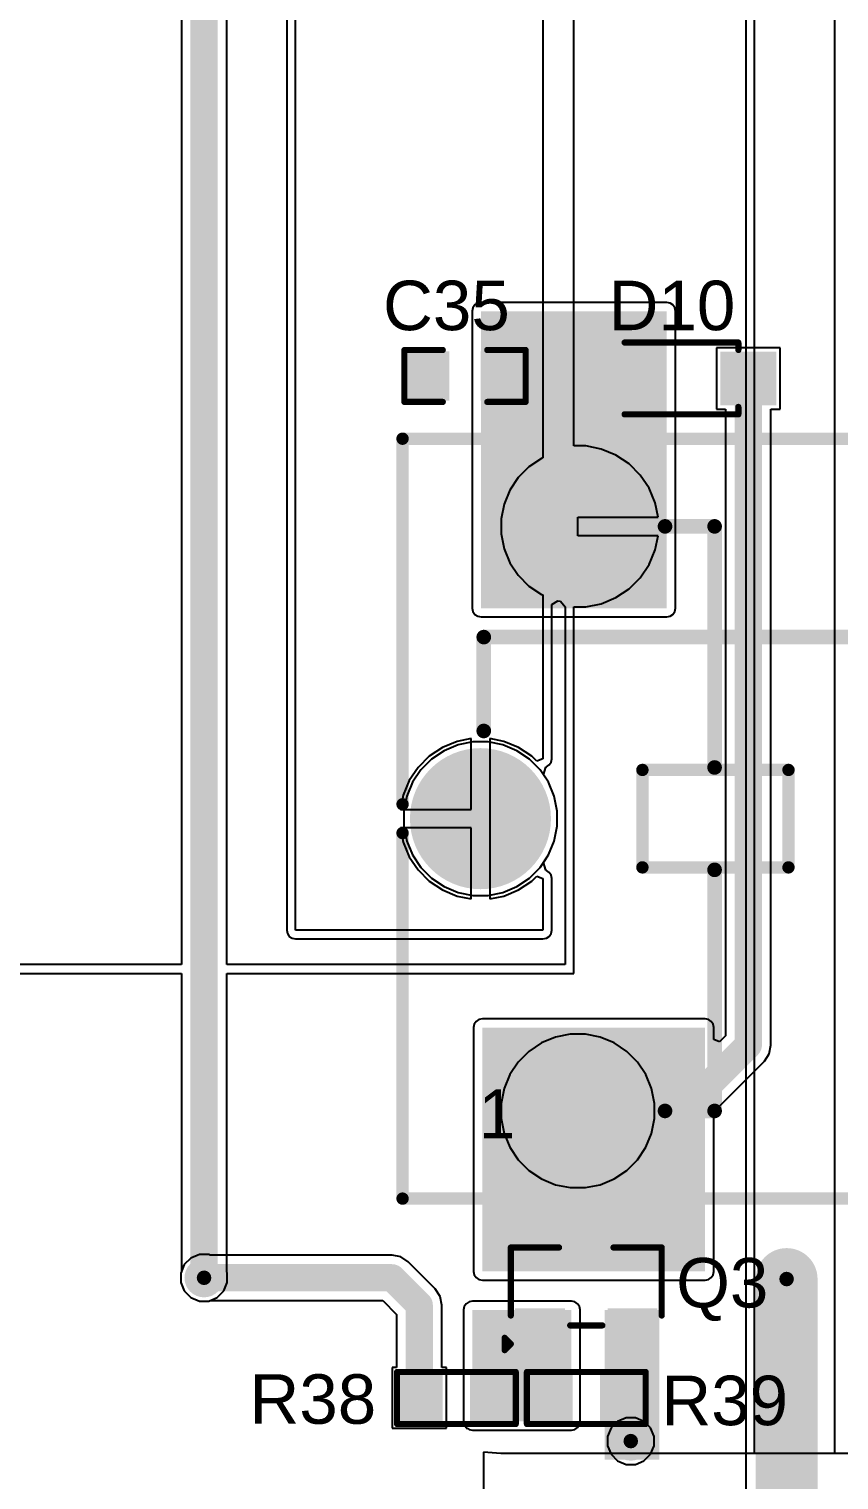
# Model space of a CAD drawing. Header units: millimetres. Extents: x -3 to 175, y -4 to 177.
# Drawn here: x 132.17 to 148.8, y 64.91 to 94.7 of the extents above; entities that cross this region are included whole.
import ezdxf

# ---------------------------------------------------------------- set-up
doc = ezdxf.new("R2010")
doc.units = ezdxf.units.MM
for name, color, linetype in [('BottomLayer', 5, 'Continuous'), ('BottomSolder', 6, 'Continuous'), ('MultiLayer', 9, 'Continuous'), ('PadHoleLayer', 156, 'Continuous'), ('TopLayer', 1, 'Continuous'), ('TopOverlay', 2, 'Continuous'), ('TopPaste', 8, 'Continuous'), ('TopSolder', 216, 'Continuous'), ('ViaHoleLayer', 16, 'Continuous')]:
    doc.layers.add(name, color=color, linetype=linetype)
doc.styles.add('Arial', font='', dxfattribs={"height": 0.2})
doc.styles.get('Arial').set_extended_font_data('Arial')

# ---------------------------------------------------------------- blocks, each defined once
blk = doc.blocks.new('R___0603_12')
at = {"layer": 'TopLayer'}
for points in [[(-0.381, 0.4445), (-0.381, -0.4445), (-1.143, -0.4445), (-1.143, 0.4445)], [(1.143, 0.4445), (1.143, -0.4445), (0.381, -0.4445), (0.381, 0.4445)]]:
    blk.add_hatch(color=1, dxfattribs=at).paths.add_polyline_path(points)
at = {"layer": 'TopPaste'}
for points in [[(-0.381, 0.4445), (-0.381, -0.4445), (-1.143, -0.4445), (-1.143, 0.4445)], [(1.143, 0.4445), (1.143, -0.4445), (0.381, -0.4445), (0.381, 0.4445)]]:
    blk.add_hatch(color=8, dxfattribs=at).paths.add_polyline_path(points)
at = {"layer": 'TopSolder'}
for points in [[(-0.2794, 0.5461), (-0.2794, -0.5461), (-1.2446, -0.5461), (-1.2446, 0.5461)], [(1.2446, 0.5461), (1.2446, -0.5461), (0.2794, -0.5461), (0.2794, 0.5461)]]:
    blk.add_hatch(color=216, dxfattribs=at).paths.add_polyline_path(points)
at = {"layer": 'TopOverlay', "const_width": 0.127}
for points in [[(-1.2192, 0.5334), (1.2192, 0.5334)], [(-1.2192, -0.5334), (-1.2192, 0.5334)], [(1.2192, -0.5334), (1.2192, 0.5334)], [(-1.2192, -0.5334), (1.2192, -0.5334)]]:
    blk.add_lwpolyline(points, dxfattribs=at)
at = {"layer": 'TopOverlay', "const_width": 0.0635}
for points in [[(-1.25095, 0.5334, 1), (-1.18745, 0.5334, 1)], [(-1.25095, 0.5334, 1), (-1.18745, 0.5334, 1)], [(1.18745, 0.5334, 1), (1.25095, 0.5334, 1)], [(1.18745, 0.5334, 1), (1.25095, 0.5334, 1)], [(-1.25095, -0.5334, 1), (-1.18745, -0.5334, 1)], [(-1.25095, -0.5334, 1), (-1.18745, -0.5334, 1)], [(1.18745, -0.5334, 1), (1.25095, -0.5334, 1)], [(1.18745, -0.5334, 1), (1.25095, -0.5334, 1)]]:
    blk.add_lwpolyline(points, format="xyb", close=True, dxfattribs=at)
blk = doc.blocks.new('R___0603_22')
at = {"layer": 'TopLayer'}
for points in [[(-0.381, 0.4445), (-0.381, -0.4445), (-1.143, -0.4445), (-1.143, 0.4445)], [(1.143, 0.4445), (1.143, -0.4445), (0.381, -0.4445), (0.381, 0.4445)]]:
    blk.add_hatch(color=1, dxfattribs=at).paths.add_polyline_path(points)
at = {"layer": 'TopPaste'}
for points in [[(-0.381, 0.4445), (-0.381, -0.4445), (-1.143, -0.4445), (-1.143, 0.4445)], [(1.143, 0.4445), (1.143, -0.4445), (0.381, -0.4445), (0.381, 0.4445)]]:
    blk.add_hatch(color=8, dxfattribs=at).paths.add_polyline_path(points)
at = {"layer": 'TopSolder'}
for points in [[(-0.2794, 0.5461), (-0.2794, -0.5461), (-1.2446, -0.5461), (-1.2446, 0.5461)], [(1.2446, 0.5461), (1.2446, -0.5461), (0.2794, -0.5461), (0.2794, 0.5461)]]:
    blk.add_hatch(color=216, dxfattribs=at).paths.add_polyline_path(points)
at = {"layer": 'TopOverlay', "const_width": 0.127}
for points in [[(1.2192, 0.5334), (-1.2192, 0.5334)], [(-1.2192, 0.5334), (-1.2192, -0.5334)], [(1.2192, 0.5334), (1.2192, -0.5334)], [(1.2192, -0.5334), (-1.2192, -0.5334)]]:
    blk.add_lwpolyline(points, dxfattribs=at)
at = {"layer": 'TopOverlay', "const_width": 0.0635}
for points in [[(-1.25095, 0.5334, 1), (-1.18745, 0.5334, 1)], [(-1.25095, 0.5334, 1), (-1.18745, 0.5334, 1)], [(1.18745, 0.5334, 1), (1.25095, 0.5334, 1)], [(1.18745, 0.5334, 1), (1.25095, 0.5334, 1)], [(-1.25095, -0.5334, 1), (-1.18745, -0.5334, 1)], [(-1.25095, -0.5334, 1), (-1.18745, -0.5334, 1)], [(1.18745, -0.5334, 1), (1.25095, -0.5334, 1)], [(1.18745, -0.5334, 1), (1.25095, -0.5334, 1)]]:
    blk.add_lwpolyline(points, format="xyb", close=True, dxfattribs=at)
blk = doc.blocks.new('SOT_23_92')
at = {"layer": 'TopLayer'}
for points in [[(-0.41, 1.46), (0.41, 1.46), (0.41, 0.54), (-0.41, 0.54)], [(-1.36, -0.54), (-0.54, -0.54), (-0.54, -1.46), (-1.36, -1.46)], [(0.54, -0.54), (1.36, -0.54), (1.36, -1.46), (0.54, -1.46)]]:
    blk.add_hatch(color=1, dxfattribs=at).paths.add_polyline_path(points)
at = {"layer": 'TopPaste'}
for points in [[(-0.41, 1.46), (0.41, 1.46), (0.41, 0.54), (-0.41, 0.54)], [(-1.36, -0.54), (-0.54, -0.54), (-0.54, -1.46), (-1.36, -1.46)], [(0.54, -0.54), (1.36, -0.54), (1.36, -1.46), (0.54, -1.46)]]:
    blk.add_hatch(color=8, dxfattribs=at).paths.add_polyline_path(points)
at = {"layer": 'TopSolder'}
for points in [[(-0.512, 1.562), (0.512, 1.562), (0.512, 0.438), (-0.512, 0.438)], [(-1.462, -0.438), (-0.438, -0.438), (-0.438, -1.562), (-1.462, -1.562)], [(0.438, -0.438), (1.462, -0.438), (1.462, -1.562), (0.438, -1.562)]]:
    blk.add_hatch(color=216, dxfattribs=at).paths.add_polyline_path(points)
at = {"layer": 'TopOverlay', "const_width": 0.127}
for points in [[(-1.549, 0.813), (-0.559, 0.813)], [(-1.549, -0.584), (-1.549, 0.813)], [(0.559, 0.813), (1.549, 0.813)], [(1.549, -0.584), (1.549, 0.813)], [(-0.33, -0.787), (0.33, -0.787)], [(-1.676, -1.295), (-1.676, -1.041)], [(-1.676, -1.041), (-1.549, -1.168)], [(-1.676, -1.295), (-1.549, -1.168)]]:
    blk.add_lwpolyline(points, dxfattribs=at)
at = {"layer": 'TopOverlay', "const_width": 0.0635}
for points in [[(-1.581, 0.813, 1), (-1.518, 0.813, 1)], [(-1.581, 0.813, 1), (-1.518, 0.813, 1)], [(-0.591, 0.813, 1), (-0.527, 0.813, 1)], [(0.527, 0.813, 1), (0.591, 0.813, 1)], [(1.518, 0.813, 1), (1.581, 0.813, 1)], [(1.518, 0.813, 1), (1.581, 0.813, 1)], [(-1.581, -0.584, 1), (-1.518, -0.584, 1)], [(1.518, -0.584, 1), (1.581, -0.584, 1)], [(-0.362, -0.787, 1), (-0.298, -0.787, 1)], [(0.298, -0.787, 1), (0.362, -0.787, 1)], [(-1.708, -1.041, 1), (-1.645, -1.041, 1)], [(-1.708, -1.041, 1), (-1.645, -1.041, 1)], [(-1.581, -1.168, 1), (-1.518, -1.168, 1)], [(-1.581, -1.168, 1), (-1.518, -1.168, 1)], [(-1.708, -1.295, 1), (-1.645, -1.295, 1)], [(-1.708, -1.295, 1), (-1.645, -1.295, 1)]]:
    blk.add_lwpolyline(points, format="xyb", close=True, dxfattribs=at)
blk = doc.blocks.new('SRD_05VDC_SL_C_101')
at = {"layer": 'BottomLayer'}
h = blk.add_hatch(color=5, dxfattribs=at)
edge = h.paths.add_edge_path()
edge.add_arc((-5.1, 6), 1.397, 0, 360)
h = blk.add_hatch(color=5, dxfattribs=at)
edge = h.paths.add_edge_path()
edge.add_arc((7.1, 5.999), 1.397, 0, 360)
h = blk.add_hatch(color=5, dxfattribs=at)
edge = h.paths.add_edge_path()
edge.add_arc((-7.1, 0), 1.397, 0, 360)
h = blk.add_hatch(color=5, dxfattribs=at)
edge = h.paths.add_edge_path()
edge.add_arc((-5.1, -6), 1.397, 0, 360)
h = blk.add_hatch(color=5, dxfattribs=at)
edge = h.paths.add_edge_path()
edge.add_arc((7.1, -5.999), 1.397, 0, 360)
at = {"layer": 'BottomSolder'}
h = blk.add_hatch(color=6, dxfattribs=at)
edge = h.paths.add_edge_path()
edge.add_arc((-5.1, 6), 1.448, 0, 360)
h = blk.add_hatch(color=6, dxfattribs=at)
edge = h.paths.add_edge_path()
edge.add_arc((7.1, 5.999), 1.448, 0, 360)
h = blk.add_hatch(color=6, dxfattribs=at)
edge = h.paths.add_edge_path()
edge.add_arc((-7.1, 0), 1.448, 0, 360)
h = blk.add_hatch(color=6, dxfattribs=at)
edge = h.paths.add_edge_path()
edge.add_arc((-5.1, -6), 1.448, 0, 360)
h = blk.add_hatch(color=6, dxfattribs=at)
edge = h.paths.add_edge_path()
edge.add_arc((7.1, -5.999), 1.448, 0, 360)
at = {"layer": 'MultiLayer'}
h = blk.add_hatch(color=9, dxfattribs=at)
edge = h.paths.add_edge_path()
edge.add_arc((-5.1, 6), 1.397, 0, 360)
h = blk.add_hatch(color=9, dxfattribs=at)
edge = h.paths.add_edge_path()
edge.add_arc((7.1, 5.999), 1.397, 0, 360)
h = blk.add_hatch(color=9, dxfattribs=at)
edge = h.paths.add_edge_path()
edge.add_arc((-7.1, 0), 1.397, 0, 360)
h = blk.add_hatch(color=9, dxfattribs=at)
edge = h.paths.add_edge_path()
edge.add_arc((-5.1, -6), 1.397, 0, 360)
h = blk.add_hatch(color=9, dxfattribs=at)
edge = h.paths.add_edge_path()
edge.add_arc((7.1, -5.999), 1.397, 0, 360)
at = {"layer": 'PadHoleLayer'}
h = blk.add_hatch(color=156, dxfattribs=at)
edge = h.paths.add_edge_path()
edge.add_arc((-5.1, 6), 0.762, 0, 360)
h = blk.add_hatch(color=156, dxfattribs=at)
edge = h.paths.add_edge_path()
edge.add_arc((7.1, 5.999), 0.762, 0, 360)
h = blk.add_hatch(color=156, dxfattribs=at)
edge = h.paths.add_edge_path()
edge.add_arc((-7.1, 0), 0.762, 0, 360)
h = blk.add_hatch(color=156, dxfattribs=at)
edge = h.paths.add_edge_path()
edge.add_arc((-5.1, -6), 0.762, 0, 360)
h = blk.add_hatch(color=156, dxfattribs=at)
edge = h.paths.add_edge_path()
edge.add_arc((7.1, -5.999), 0.762, 0, 360)
at = {"layer": 'TopLayer'}
h = blk.add_hatch(color=1, dxfattribs=at)
edge = h.paths.add_edge_path()
edge.add_arc((-5.1, 6), 1.397, 0, 360)
h = blk.add_hatch(color=1, dxfattribs=at)
edge = h.paths.add_edge_path()
edge.add_arc((7.1, 5.999), 1.397, 0, 360)
h = blk.add_hatch(color=1, dxfattribs=at)
edge = h.paths.add_edge_path()
edge.add_arc((-7.1, 0), 1.397, 0, 360)
h = blk.add_hatch(color=1, dxfattribs=at)
edge = h.paths.add_edge_path()
edge.add_arc((-5.1, -6), 1.397, 0, 360)
h = blk.add_hatch(color=1, dxfattribs=at)
edge = h.paths.add_edge_path()
edge.add_arc((7.1, -5.999), 1.397, 0, 360)
at = {"layer": 'TopSolder'}
h = blk.add_hatch(color=216, dxfattribs=at)
edge = h.paths.add_edge_path()
edge.add_arc((-5.1, 6), 1.448, 0, 360)
h = blk.add_hatch(color=216, dxfattribs=at)
edge = h.paths.add_edge_path()
edge.add_arc((7.1, 5.999), 1.448, 0, 360)
h = blk.add_hatch(color=216, dxfattribs=at)
edge = h.paths.add_edge_path()
edge.add_arc((-7.1, 0), 1.448, 0, 360)
h = blk.add_hatch(color=216, dxfattribs=at)
edge = h.paths.add_edge_path()
edge.add_arc((-5.1, -6), 1.448, 0, 360)
h = blk.add_hatch(color=216, dxfattribs=at)
edge = h.paths.add_edge_path()
edge.add_arc((7.1, -5.999), 1.448, 0, 360)
at = {"layer": 'TopOverlay'}
for points, const_width in [([(-8.699, 0.295), (-8.699, 7.8)], 0.254), ([(-8.699, 7.8), (10.501, 7.8)], 0.254), ([(10.501, -7.8), (10.501, 7.8)], 0.254), ([(-3.31, 6), (-2.292, 6)], 0.3), ([(-2.292, 1.051), (-2.292, 6)], 0.3), ([(7.099, 2.019), (7.099, 4.247)], 0.254), ([(-7.032, 3.727), (1.604, 3.727)], 0.3), ([(-7.032, 1.8), (-7.032, 3.727)], 0.3), ([(1.604, 0.727), (1.604, 3.727)], 0.3), ([(6.15, 0.701), (7.801, 2.309)], 0.3), ([(-3.775, -1), (-3.775, 1)], 0.254), ([(-3.775, 1), (-0.775, 1)], 0.254), ([(-0.775, -1), (-0.775, 1)], 0.254), ([(1.604, 0.727), (1.628, 0.703)], 0.3), ([(1.628, 0.703), (5.644, 0.703)], 0.3), ([(5.644, 0.703), (6.152, 0.703)], 0.3), ([(-8.699, -7.8), (-8.699, -0.295)], 0.254), ([(7.168, -4.257), (7.168, -0.312)], 0.3), ([(-3.775, -1), (-0.775, -1)], 0.254), ([(-2.292, -6), (-2.292, -1.051)], 0.3), ([(-3.31, -6), (-2.292, -6)], 0.3), ([(-8.699, -7.8), (10.501, -7.8)], 0.254)]:
    blk.add_lwpolyline(points, dxfattribs=dict(at, const_width=const_width))
for points, const_width in [([(-8.763, 7.8, 1), (-8.636, 7.8, 1)], 0.127), ([(-8.763, 7.8, 1), (-8.636, 7.8, 1)], 0.127), ([(10.437, 7.8, 1), (10.564, 7.8, 1)], 0.127), ([(10.437, 7.8, 1), (10.564, 7.8, 1)], 0.127), ([(-3.385, 6, 1), (-3.235, 6, 1)], 0.15), ([(-2.367, 6, 1), (-2.217, 6, 1)], 0.15), ([(-2.367, 6, 1), (-2.217, 6, 1)], 0.15), ([(7.036, 4.247, 1), (7.163, 4.247, 1)], 0.127), ([(-7.107, 3.727, 1), (-6.957, 3.727, 1)], 0.15), ([(-7.107, 3.727, 1), (-6.957, 3.727, 1)], 0.15), ([(1.529, 3.727, 1), (1.679, 3.727, 1)], 0.15), ([(1.529, 3.727, 1), (1.679, 3.727, 1)], 0.15), ([(7.726, 2.309, 1), (7.876, 2.309, 1)], 0.15), ([(7.036, 2.019, 1), (7.163, 2.019, 1)], 0.127), ([(-7.107, 1.8, 1), (-6.957, 1.8, 1)], 0.15), ([(-2.367, 1.051, 1), (-2.217, 1.051, 1)], 0.15), ([(-3.838, 1, 1), (-3.711, 1, 1)], 0.127), ([(-3.838, 1, 1), (-3.711, 1, 1)], 0.127), ([(-0.838, 1, 1), (-0.711, 1, 1)], 0.127), ([(-0.838, 1, 1), (-0.711, 1, 1)], 0.127), ([(1.529, 0.727, 1), (1.679, 0.727, 1)], 0.15), ([(1.529, 0.727, 1), (1.679, 0.727, 1)], 0.15), ([(1.553, 0.703, 1), (1.703, 0.703, 1)], 0.15), ([(1.553, 0.703, 1), (1.703, 0.703, 1)], 0.15), ([(5.569, 0.703, 1), (5.719, 0.703, 1)], 0.15), ([(5.569, 0.703, 1), (5.719, 0.703, 1)], 0.15), ([(6.075, 0.701, 1), (6.225, 0.701, 1)], 0.15), ([(6.077, 0.703, 1), (6.227, 0.703, 1)], 0.15), ([(-8.763, 0.295, 1), (-8.636, 0.295, 1)], 0.127), ([(-8.763, -0.295, 1), (-8.636, -0.295, 1)], 0.127), ([(7.093, -0.312, 1), (7.243, -0.312, 1)], 0.15), ([(-3.838, -1, 1), (-3.711, -1, 1)], 0.127), ([(-3.838, -1, 1), (-3.711, -1, 1)], 0.127), ([(-0.838, -1, 1), (-0.711, -1, 1)], 0.127), ([(-0.838, -1, 1), (-0.711, -1, 1)], 0.127), ([(-2.367, -1.051, 1), (-2.217, -1.051, 1)], 0.15), ([(7.093, -4.257, 1), (7.243, -4.257, 1)], 0.15), ([(-3.385, -6, 1), (-3.235, -6, 1)], 0.15), ([(-2.367, -6, 1), (-2.217, -6, 1)], 0.15), ([(-2.367, -6, 1), (-2.217, -6, 1)], 0.15), ([(-8.763, -7.8, 1), (-8.636, -7.8, 1)], 0.127), ([(-8.763, -7.8, 1), (-8.636, -7.8, 1)], 0.127), ([(10.437, -7.8, 1), (10.564, -7.8, 1)], 0.127), ([(10.438, -7.8, 1), (10.565, -7.8, 1)], 0.127)]:
    blk.add_lwpolyline(points, format="xyb", close=True, dxfattribs=dict(at, const_width=const_width))
blk.add_text('1', height=1, rotation=360, dxfattribs=at).set_placement((-7.132, -6.559))
blk = doc.blocks.new('SOD_123_126')
at = {"layer": 'TopLayer'}
for points in [[(-1.1, 0.45), (-1.1, -0.45), (-2.05, -0.45), (-2.05, 0.45)], [(2.05, 0.45), (2.05, -0.45), (1.1, -0.45), (1.1, 0.45)]]:
    blk.add_hatch(color=1, dxfattribs=at).paths.add_polyline_path(points)
at = {"layer": 'TopOverlay'}
for points in [[(0.965, 0.508), (2.819, 0.508), (2.819, 0.8), (0.965, 0.8)], [(2.12, -0.787), (2.819, -0.787), (2.819, 0.787), (2.12, 0.787)], [(0.965, -0.8), (2.819, -0.8), (2.819, -0.508), (0.965, -0.508)]]:
    blk.add_hatch(color=2, dxfattribs=at).paths.add_polyline_path(points)
at = {"layer": 'TopPaste'}
for points in [[(-1.1, 0.45), (-1.1, -0.45), (-2.05, -0.45), (-2.05, 0.45)], [(2.05, 0.45), (2.05, -0.45), (1.1, -0.45), (1.1, 0.45)]]:
    blk.add_hatch(color=8, dxfattribs=at).paths.add_polyline_path(points)
at = {"layer": 'TopSolder'}
for points in [[(-0.998, 0.552), (-0.998, -0.552), (-2.152, -0.552), (-2.152, 0.552)], [(2.152, 0.552), (2.152, -0.552), (0.998, -0.552), (0.998, 0.552)]]:
    blk.add_hatch(color=216, dxfattribs=at).paths.add_polyline_path(points)
at = {"layer": 'TopOverlay', "const_width": 0.127}
for points in [[(0.965, 0.737), (-1.372, 0.737)], [(-1.372, 0.737), (-1.372, 0.584)], [(-1.372, -0.584), (-1.372, -0.737)], [(0.965, -0.737), (-1.372, -0.737)]]:
    blk.add_lwpolyline(points, dxfattribs=at)
at = {"layer": 'TopOverlay', "const_width": 0.0635}
for points in [[(-1.403, 0.737, 1), (-1.34, 0.737, 1)], [(-1.403, 0.737, 1), (-1.34, 0.737, 1)], [(-1.403, 0.584, 1), (-1.34, 0.584, 1)], [(0.933, 0.737, 1), (0.997, 0.737, 1)], [(-1.403, -0.584, 1), (-1.34, -0.584, 1)], [(-1.403, -0.737, 1), (-1.34, -0.737, 1)], [(-1.403, -0.737, 1), (-1.34, -0.737, 1)], [(0.933, -0.737, 1), (0.997, -0.737, 1)]]:
    blk.add_lwpolyline(points, format="xyb", close=True, dxfattribs=at)
blk = doc.blocks.new('C___0603_140')
at = {"layer": 'TopLayer'}
for points in [[(-0.381, 0.445), (-0.381, -0.445), (-1.143, -0.445), (-1.143, 0.445)], [(1.143, 0.445), (1.143, -0.445), (0.381, -0.445), (0.381, 0.445)]]:
    blk.add_hatch(color=1, dxfattribs=at).paths.add_polyline_path(points)
at = {"layer": 'TopPaste'}
for points in [[(-0.381, 0.445), (-0.381, -0.445), (-1.143, -0.445), (-1.143, 0.445)], [(1.143, 0.445), (1.143, -0.445), (0.381, -0.445), (0.381, 0.445)]]:
    blk.add_hatch(color=8, dxfattribs=at).paths.add_polyline_path(points)
at = {"layer": 'TopSolder'}
for points in [[(-0.321, 0.504), (-0.321, -0.504), (-1.203, -0.504), (-1.203, 0.504)], [(1.203, 0.504), (1.203, -0.504), (0.321, -0.504), (0.321, 0.504)]]:
    blk.add_hatch(color=216, dxfattribs=at).paths.add_polyline_path(points)
at = {"layer": 'TopOverlay', "const_width": 0.127}
for points in [[(-1.245, 0.533), (-1.245, -0.533)], [(-0.457, 0.533), (-1.245, 0.533)], [(1.245, 0.533), (0.457, 0.533)], [(1.245, 0.533), (1.245, -0.533)], [(-0.457, -0.533), (-1.245, -0.533)], [(1.245, -0.533), (0.457, -0.533)]]:
    blk.add_lwpolyline(points, dxfattribs=at)
at = {"layer": 'TopOverlay', "const_width": 0.0635}
for points in [[(-1.276, 0.533, 1), (-1.213, 0.533, 1)], [(-1.276, 0.533, 1), (-1.213, 0.533, 1)], [(-0.489, 0.533, 1), (-0.425, 0.533, 1)], [(0.425, 0.533, 1), (0.489, 0.533, 1)], [(1.213, 0.533, 1), (1.276, 0.533, 1)], [(1.213, 0.533, 1), (1.276, 0.533, 1)], [(-1.276, -0.533, 1), (-1.213, -0.533, 1)], [(-1.276, -0.533, 1), (-1.213, -0.533, 1)], [(-0.489, -0.533, 1), (-0.425, -0.533, 1)], [(0.425, -0.533, 1), (0.489, -0.533, 1)], [(1.213, -0.533, 1), (1.276, -0.533, 1)], [(1.213, -0.533, 1), (1.276, -0.533, 1)]]:
    blk.add_lwpolyline(points, format="xyb", close=True, dxfattribs=at)

msp = doc.modelspace()

# ---------------------------------------------------------------- hatches: boundary and pattern name
at = {"layer": 'BottomLayer'}
h = msp.add_hatch(color=5, dxfattribs=at)
edge = h.paths.add_edge_path()
edge.add_arc((135.763, 69.063), 0.3, 0, 360)
h = msp.add_hatch(color=5, dxfattribs=at)
edge = h.paths.add_edge_path()
edge.add_arc((147.726, 69.037), 0.3, 0, 360)
h = msp.add_hatch(color=5, dxfattribs=at)
edge = h.paths.add_edge_path()
edge.add_arc((144.526, 65.71), 0.3, 0, 360)
at = {"layer": 'BottomSolder'}
h = msp.add_hatch(color=6, dxfattribs=at)
edge = h.paths.add_edge_path()
edge.add_arc((135.763, 69.063), 0.402, 0, 360)
h = msp.add_hatch(color=6, dxfattribs=at)
edge = h.paths.add_edge_path()
edge.add_arc((147.726, 69.037), 0.402, 0, 360)
h = msp.add_hatch(color=6, dxfattribs=at)
edge = h.paths.add_edge_path()
edge.add_arc((144.526, 65.71), 0.402, 0, 360)
at = {"layer": 'TopLayer'}
for points in [[(141.453, 82.809), (145.263, 82.809), (145.263, 88.905), (141.453, 88.905)], [(141.478, 69.195), (146.05, 69.195), (146.05, 74.198), (141.478, 74.198)], [(141.275, 66.116), (143.307, 66.116), (143.307, 68.402), (141.275, 68.402)], [(143.993, 65.329), (145.11, 65.329), (145.11, 68.402), (143.993, 68.402)]]:
    msp.add_hatch(color=1, dxfattribs=at).paths.add_polyline_path(points)
h = msp.add_hatch(color=1, dxfattribs=at)
edge = h.paths.add_edge_path()
edge.add_arc((135.763, 69.063), 0.3, 0, 360)
h = msp.add_hatch(color=1, dxfattribs=at)
edge = h.paths.add_edge_path()
edge.add_arc((147.726, 69.037), 0.3, 0, 360)
h = msp.add_hatch(color=1, dxfattribs=at)
edge = h.paths.add_edge_path()
edge.add_arc((144.526, 65.71), 0.3, 0, 360)
at = {"layer": 'TopSolder'}
h = msp.add_hatch(color=216, dxfattribs=at)
edge = h.paths.add_edge_path()
edge.add_arc((135.763, 69.063), 0.402, 0, 360)
h = msp.add_hatch(color=216, dxfattribs=at)
edge = h.paths.add_edge_path()
edge.add_arc((147.726, 69.037), 0.402, 0, 360)
h = msp.add_hatch(color=216, dxfattribs=at)
edge = h.paths.add_edge_path()
edge.add_arc((144.526, 65.71), 0.402, 0, 360)
at = {"layer": 'ViaHoleLayer'}
h = msp.add_hatch(color=16, dxfattribs=at)
edge = h.paths.add_edge_path()
edge.add_arc((135.763, 69.063), 0.15, 0, 360)
h = msp.add_hatch(color=16, dxfattribs=at)
edge = h.paths.add_edge_path()
edge.add_arc((147.726, 69.037), 0.15, 0, 360)
h = msp.add_hatch(color=16, dxfattribs=at)
edge = h.paths.add_edge_path()
edge.add_arc((144.526, 65.71), 0.15, 0, 360)

# ---------------------------------------------------------------- linework, layer by layer
at = {"layer": 'BottomLayer'}
for p, q in [((137.461, 176.068), (137.461, 76.2)), ((137.643, 76.2), (137.643, 176.068)), ((146.888, 152.382), (146.888, 65.456)), ((147.069, 65.456), (147.069, 152.382)), ((148.708, 121.924), (148.708, 65.456)), ((136.229, 75.492), (136.229, 106.35)), ((135.297, 106.157), (135.297, 75.492)), ((142.723, 102.525), (142.723, 85.895)), ((143.358, 86.139), (143.358, 102.358)), ((143.602, 86.139), (143.358, 86.139)), ((143.921, 86.075), (143.602, 86.139)), ((142.693, 85.883), (142.435, 85.711)), ((142.723, 85.895), (142.693, 85.883)), ((144.221, 85.951), (143.921, 86.075)), ((144.492, 85.77), (144.221, 85.951)), ((142.216, 85.492), (142.044, 85.234)), ((142.435, 85.711), (142.216, 85.492)), ((144.722, 85.54), (144.492, 85.77)), ((144.902, 85.27), (144.722, 85.54)), ((142.044, 85.234), (141.925, 84.947)), ((145.027, 84.969), (144.902, 85.27)), ((141.925, 84.947), (141.864, 84.643)), ((145.085, 84.678), (145.027, 84.969)), ((141.864, 84.643), (141.864, 84.333)), ((143.439, 84.297), (143.439, 84.678)), ((143.439, 84.678), (145.085, 84.678)), ((141.864, 84.333), (141.925, 84.028)), ((145.085, 84.297), (143.439, 84.297)), ((145.027, 84.006), (145.085, 84.297)), ((141.925, 84.028), (142.044, 83.742)), ((144.902, 83.706), (145.027, 84.006)), ((142.044, 83.742), (142.216, 83.484)), ((144.722, 83.435), (144.902, 83.706)), ((142.216, 83.484), (142.435, 83.264)), ((144.492, 83.205), (144.722, 83.435)), ((142.435, 83.264), (142.693, 83.092)), ((144.221, 83.025), (144.492, 83.205)), ((142.693, 83.092), (142.723, 83.08)), ((142.723, 83.08), (142.723, 79.719)), ((142.904, 82.883), (143.031, 82.963)), ((142.904, 79.719), (142.904, 82.883)), ((143.031, 82.963), (143.081, 82.953)), ((143.081, 82.953), (143.176, 82.837)), ((143.176, 82.837), (143.176, 75.492)), ((143.358, 75.311), (143.358, 82.837)), ((143.358, 82.837), (143.602, 82.837)), ((143.602, 82.837), (143.921, 82.9)), ((143.921, 82.9), (144.221, 83.025)), ((141.249, 80.133), (140.958, 80.075)), ((141.249, 78.678), (141.249, 80.133)), ((141.921, 80.075), (141.63, 80.133)), ((141.63, 80.133), (141.63, 78.488)), ((140.657, 79.951), (140.387, 79.77)), ((140.958, 80.075), (140.657, 79.951)), ((142.221, 79.951), (141.921, 80.075)), ((142.492, 79.77), (142.221, 79.951)), ((140.157, 79.54), (139.976, 79.27)), ((140.387, 79.77), (140.157, 79.54)), ((142.596, 79.666), (142.492, 79.77)), ((142.723, 79.719), (142.596, 79.666)), ((142.731, 79.389), (142.779, 79.546)), ((142.779, 79.546), (142.792, 79.551)), ((142.792, 79.551), (142.851, 79.591)), ((142.851, 79.591), (142.89, 79.649)), ((142.89, 79.649), (142.904, 79.719)), ((139.976, 79.27), (139.852, 78.969)), ((142.835, 79.234), (142.731, 79.389)), ((142.953, 78.947), (142.835, 79.234)), ((139.852, 78.969), (139.794, 78.678)), ((143.014, 78.643), (142.953, 78.947)), ((139.794, 78.678), (141.249, 78.678)), ((143.014, 78.333), (143.014, 78.643)), ((141.63, 78.488), (141.63, 76.842)), ((141.249, 78.297), (139.794, 78.297)), ((139.794, 78.297), (139.852, 78.006)), ((141.249, 76.842), (141.249, 78.297)), ((142.953, 78.028), (143.014, 78.333)), ((139.852, 78.006), (139.976, 77.706)), ((142.731, 77.587), (142.835, 77.742)), ((142.835, 77.742), (142.953, 78.028)), ((139.976, 77.706), (140.157, 77.435)), ((142.779, 77.43), (142.731, 77.587)), ((140.157, 77.435), (140.387, 77.205)), ((140.387, 77.205), (140.657, 77.025)), ((142.221, 77.025), (142.492, 77.205)), ((142.492, 77.205), (142.596, 77.309)), ((142.596, 77.309), (142.723, 77.257)), ((142.723, 77.257), (142.723, 76.2)), ((142.792, 77.424), (142.779, 77.43)), ((142.851, 77.385), (142.792, 77.424)), ((142.89, 77.326), (142.851, 77.385)), ((142.904, 77.257), (142.89, 77.326)), ((142.904, 76.2), (142.904, 77.257)), ((140.657, 77.025), (140.958, 76.9)), ((140.958, 76.9), (141.249, 76.842)), ((141.63, 76.842), (141.921, 76.9)), ((141.921, 76.9), (142.221, 77.025)), ((137.461, 76.2), (137.475, 76.131)), ((137.475, 76.131), (137.514, 76.072)), ((137.514, 76.072), (137.573, 76.033)), ((137.573, 76.033), (137.643, 76.019)), ((142.723, 76.2), (137.643, 76.2)), ((137.643, 76.019), (142.723, 76.019)), ((142.723, 76.019), (142.792, 76.033)), ((142.792, 76.033), (142.851, 76.072)), ((142.851, 76.072), (142.89, 76.131)), ((142.89, 76.131), (142.904, 76.2)), ((135.297, 75.492), (115.042, 75.492)), ((143.176, 75.492), (136.229, 75.492)), ((115.042, 75.311), (135.297, 75.311)), ((135.297, 75.311), (135.297, 69.186)), ((136.229, 69.186), (136.229, 75.311)), ((136.229, 75.311), (143.358, 75.311)), ((142.693, 73.883), (142.435, 73.711)), ((142.98, 74.002), (142.693, 73.883)), ((143.284, 74.062), (142.98, 74.002)), ((143.594, 74.062), (143.284, 74.062)), ((143.899, 74.002), (143.594, 74.062)), ((144.185, 73.883), (143.899, 74.002)), ((144.443, 73.711), (144.185, 73.883)), ((142.435, 73.711), (142.216, 73.492)), ((144.662, 73.492), (144.443, 73.711)), ((142.216, 73.492), (142.044, 73.234)), ((144.835, 73.234), (144.662, 73.492)), ((142.044, 73.234), (141.925, 72.947)), ((144.953, 72.947), (144.835, 73.234)), ((141.925, 72.947), (141.864, 72.643)), ((145.014, 72.643), (144.953, 72.947)), ((141.864, 72.643), (141.864, 72.333)), ((145.014, 72.333), (145.014, 72.643)), ((141.864, 72.333), (141.925, 72.028)), ((144.953, 72.028), (145.014, 72.333)), ((141.925, 72.028), (142.044, 71.742)), ((144.835, 71.742), (144.953, 72.028)), ((142.044, 71.742), (142.216, 71.484)), ((144.662, 71.484), (144.835, 71.742)), ((142.216, 71.484), (142.435, 71.264)), ((142.435, 71.264), (142.693, 71.092)), ((144.185, 71.092), (144.443, 71.264)), ((144.443, 71.264), (144.662, 71.484)), ((142.693, 71.092), (142.98, 70.973)), ((142.98, 70.973), (143.284, 70.913)), ((143.284, 70.913), (143.594, 70.913)), ((143.594, 70.913), (143.899, 70.973)), ((143.899, 70.973), (144.185, 71.092)), ((135.297, 69.186), (135.285, 69.158)), ((135.285, 69.158), (135.285, 68.968)), ((136.241, 69.158), (136.229, 69.186)), ((136.241, 68.968), (136.241, 69.158)), ((135.285, 68.968), (135.358, 68.792)), ((136.168, 68.792), (136.241, 68.968)), ((135.358, 68.792), (135.492, 68.658)), ((135.492, 68.658), (135.668, 68.585)), ((135.668, 68.585), (135.858, 68.585)), ((135.858, 68.585), (136.034, 68.658)), ((136.034, 68.658), (136.168, 68.792)), ((144.431, 66.188), (144.255, 66.115)), ((144.621, 66.188), (144.431, 66.188)), ((144.797, 66.115), (144.621, 66.188)), ((144.121, 65.98), (144.048, 65.805)), ((144.255, 66.115), (144.121, 65.98)), ((144.931, 65.98), (144.797, 66.115)), ((145.004, 65.805), (144.931, 65.98)), ((144.048, 65.805), (144.048, 65.615)), ((144.048, 65.615), (144.121, 65.439)), ((144.931, 65.439), (145.004, 65.615)), ((145.004, 65.615), (145.004, 65.805)), ((144.121, 65.439), (144.255, 65.305)), ((144.255, 65.305), (144.431, 65.232)), ((144.431, 65.232), (144.621, 65.232)), ((144.621, 65.232), (144.797, 65.305)), ((144.797, 65.305), (144.931, 65.439)), ((146.888, 65.456), (146.888, 51.613)), ((148.708, 65.456), (147.069, 65.456))]:
    msp.add_line(p, q, dxfattribs=at)
for points, const_width in [([(135.763, 69.063), (135.763, 106.35)], 0.559), ([(147.726, 69.037), (147.726, 38.583)], 1.27)]:
    msp.add_lwpolyline(points, dxfattribs=dict(at, const_width=const_width))
for points, const_width in [([(147.409, 69.037, 1), (148.044, 69.037, 1)], 0.635), ([(135.623, 69.063, 1), (135.903, 69.063, 1)], 0.279)]:
    msp.add_lwpolyline(points, format="xyb", close=True, dxfattribs=dict(at, const_width=const_width))
at = {"layer": 'TopLayer'}
for p, q in [((141.383, 89.073), (141.324, 89.033)), ((141.453, 89.086), (141.383, 89.073)), ((145.263, 89.086), (141.453, 89.086)), ((145.332, 89.073), (145.263, 89.086)), ((145.391, 89.033), (145.332, 89.073)), ((141.285, 88.974), (141.271, 88.905)), ((141.271, 88.905), (141.271, 82.809)), ((141.324, 89.033), (141.285, 88.974)), ((145.43, 88.974), (145.391, 89.033)), ((145.444, 88.905), (145.43, 88.974)), ((145.444, 82.809), (145.444, 88.905)), ((147.592, 88.153), (146.286, 88.153)), ((146.286, 88.153), (146.286, 86.897)), ((147.592, 86.897), (147.592, 88.153)), ((146.286, 86.897), (146.473, 86.897)), ((146.473, 86.897), (146.473, 74.031)), ((147.405, 73.838), (147.405, 86.897)), ((147.405, 86.897), (147.592, 86.897)), ((141.271, 82.809), (141.285, 82.74)), ((145.43, 82.74), (145.444, 82.809)), ((141.285, 82.74), (141.324, 82.681)), ((141.324, 82.681), (141.383, 82.642)), ((141.383, 82.642), (141.453, 82.628)), ((141.453, 82.628), (145.263, 82.628)), ((145.263, 82.628), (145.332, 82.642)), ((145.332, 82.642), (145.391, 82.681)), ((145.391, 82.681), (145.43, 82.74)), ((140.693, 79.883), (140.435, 79.711)), ((140.98, 80.002), (140.693, 79.883)), ((141.284, 80.062), (140.98, 80.002)), ((141.594, 80.062), (141.284, 80.062)), ((141.899, 80.002), (141.594, 80.062)), ((142.185, 79.883), (141.899, 80.002)), ((142.443, 79.711), (142.185, 79.883)), ((140.435, 79.711), (140.216, 79.492)), ((142.662, 79.492), (142.443, 79.711)), ((140.044, 79.234), (139.925, 78.947)), ((140.216, 79.492), (140.044, 79.234)), ((142.835, 79.234), (142.662, 79.492)), ((142.953, 78.947), (142.835, 79.234)), ((139.925, 78.947), (139.864, 78.643)), ((143.014, 78.643), (142.953, 78.947)), ((139.864, 78.643), (139.864, 78.333)), ((143.014, 78.333), (143.014, 78.643)), ((139.864, 78.333), (139.925, 78.028)), ((142.953, 78.028), (143.014, 78.333)), ((139.925, 78.028), (140.044, 77.742)), ((140.044, 77.742), (140.216, 77.484)), ((142.662, 77.484), (142.835, 77.742)), ((142.835, 77.742), (142.953, 78.028)), ((140.216, 77.484), (140.435, 77.264)), ((142.443, 77.264), (142.662, 77.484)), ((140.435, 77.264), (140.693, 77.092)), ((142.185, 77.092), (142.443, 77.264)), ((140.693, 77.092), (140.98, 76.973)), ((140.98, 76.973), (141.284, 76.913)), ((141.284, 76.913), (141.594, 76.913)), ((141.594, 76.913), (141.899, 76.973)), ((141.899, 76.973), (142.185, 77.092)), ((141.311, 74.268), (141.297, 74.198)), ((141.297, 74.198), (141.297, 69.195)), ((141.35, 74.327), (141.311, 74.268)), ((141.409, 74.366), (141.35, 74.327)), ((141.478, 74.38), (141.409, 74.366)), ((146.05, 74.38), (141.478, 74.38)), ((146.119, 74.366), (146.05, 74.38)), ((146.178, 74.327), (146.119, 74.366)), ((146.217, 74.268), (146.178, 74.327)), ((146.231, 74.198), (146.217, 74.268)), ((146.231, 73.955), (146.231, 74.198)), ((146.349, 73.907), (146.231, 73.955)), ((146.473, 74.031), (146.349, 73.907)), ((147.269, 73.508), (147.37, 73.659)), ((147.37, 73.659), (147.405, 73.838)), ((146.231, 72.471), (147.269, 73.508)), ((146.231, 69.195), (146.231, 72.471)), ((135.492, 69.468), (135.358, 69.333)), ((135.668, 69.54), (135.492, 69.468)), ((135.858, 69.54), (135.668, 69.54)), ((135.886, 69.529), (135.858, 69.54)), ((139.624, 69.529), (135.886, 69.529)), ((139.802, 69.493), (139.624, 69.529)), ((139.953, 69.392), (139.802, 69.493)), ((135.358, 69.333), (135.285, 69.158)), ((135.285, 69.158), (135.285, 68.968)), ((140.512, 68.833), (139.953, 69.392)), ((141.297, 69.195), (141.311, 69.125)), ((141.311, 69.125), (141.35, 69.066)), ((146.178, 69.066), (146.217, 69.125)), ((146.217, 69.125), (146.231, 69.195)), ((135.285, 68.968), (135.358, 68.792)), ((140.613, 68.682), (140.512, 68.833)), ((141.35, 69.066), (141.409, 69.027)), ((141.409, 69.027), (141.478, 69.013)), ((141.478, 69.013), (146.05, 69.013)), ((146.05, 69.013), (146.119, 69.027)), ((146.119, 69.027), (146.178, 69.066)), ((135.358, 68.792), (135.492, 68.658)), ((135.492, 68.658), (135.668, 68.585)), ((135.668, 68.585), (135.858, 68.585)), ((135.858, 68.585), (135.886, 68.596)), ((135.886, 68.596), (139.431, 68.596)), ((139.431, 68.596), (139.716, 68.311)), ((140.649, 68.504), (140.613, 68.682)), ((141.147, 68.53), (141.107, 68.472)), ((141.205, 68.57), (141.147, 68.53)), ((141.275, 68.583), (141.205, 68.57)), ((143.307, 68.583), (141.275, 68.583)), ((143.376, 68.57), (143.307, 68.583)), ((143.435, 68.53), (143.376, 68.57)), ((143.474, 68.472), (143.435, 68.53)), ((139.716, 68.311), (139.716, 67.218)), ((140.649, 67.218), (140.649, 68.504)), ((141.107, 68.472), (141.094, 68.402)), ((141.094, 68.402), (141.094, 66.116)), ((143.488, 68.402), (143.474, 68.472)), ((143.488, 66.116), (143.488, 68.402)), ((139.716, 67.218), (139.624, 67.218)), ((139.624, 67.218), (139.624, 65.973)), ((140.741, 67.218), (140.649, 67.218)), ((140.741, 65.973), (140.741, 67.218)), ((139.624, 65.973), (140.741, 65.973)), ((141.094, 66.116), (141.107, 66.047)), ((141.107, 66.047), (141.147, 65.988)), ((141.147, 65.988), (141.148, 65.987)), ((141.148, 65.987), (141.148, 65.973)), ((141.148, 65.973), (141.169, 65.973)), ((141.169, 65.973), (141.205, 65.949)), ((141.205, 65.949), (141.275, 65.935)), ((141.275, 65.935), (143.307, 65.935)), ((143.307, 65.935), (143.376, 65.949)), ((143.376, 65.949), (143.435, 65.988)), ((143.435, 65.988), (143.474, 66.047)), ((143.474, 66.047), (143.488, 66.116)), ((141.859, 65.456), (141.503, 65.481)), ((141.503, 65.481), (141.503, 51.791)), ((174.925, 65.456), (141.859, 65.456))]:
    msp.add_line(p, q, dxfattribs=at)
for points, const_width in [([(146.939, 73.838), (146.939, 87.525)], 0.559), ([(145.584, 72.483), (146.939, 73.838)], 0.559), ([(143.439, 72.483), (145.584, 72.483)], 0.508), ([(135.763, 69.063), (139.624, 69.063)], 0.559), ([(139.624, 69.063), (140.183, 68.504)], 0.559), ([(140.183, 66.595), (140.183, 68.504)], 0.559)]:
    msp.add_lwpolyline(points, dxfattribs=dict(at, const_width=const_width))
for points, const_width in [([(146.799, 87.525, 1), (147.079, 87.525, 1)], 0.279), ([(146.799, 73.838, 1), (147.079, 73.838, 1)], 0.279), ([(146.799, 73.838, 1), (147.079, 73.838, 1)], 0.279), ([(143.312, 72.483, 1), (143.566, 72.483, 1)], 0.254), ([(145.444, 72.483, 1), (145.723, 72.483, 1)], 0.279), ([(145.457, 72.483, 1), (145.711, 72.483, 1)], 0.254), ([(135.623, 69.063, 1), (135.903, 69.063, 1)], 0.279), ([(139.484, 69.063, 1), (139.763, 69.063, 1)], 0.279), ([(139.484, 69.063, 1), (139.763, 69.063, 1)], 0.279), ([(140.043, 68.504, 1), (140.322, 68.504, 1)], 0.279), ([(140.043, 68.504, 1), (140.322, 68.504, 1)], 0.279), ([(140.043, 66.595, 1), (140.322, 66.595, 1)], 0.279)]:
    msp.add_lwpolyline(points, format="xyb", close=True, dxfattribs=dict(at, const_width=const_width))

# ---------------------------------------------------------------- block references
at = {"rotation": 180}
for name, p in [('C___0603_140', (141.122, 87.576)), ('SOD_123_126', (145.364, 87.525)), ('R___0603_22', (143.612, 66.595))]:
    msp.add_blockref(name, p, dxfattribs=at)
for name, p in [('SRD_05VDC_SL_C_101', (148.539, 78.488)), ('SOT_23_92', (143.612, 68.872)), ('R___0603_12', (140.945, 66.595))]:
    msp.add_blockref(name, p)

# ---------------------------------------------------------------- texts
at = {"layer": 'TopOverlay', "style": 'Arial'}
for s, p in [('C35', (139.438, 88.516)), ('D10', (144.069, 88.516)), ('Q3', (145.458, 68.453)), ('R38', (136.695, 66.066)), ('R39', (145.153, 66.037))]:
    msp.add_text(s, height=1.016, dxfattribs=at).set_placement(p)

doc.saveas('drawing.dxf')
